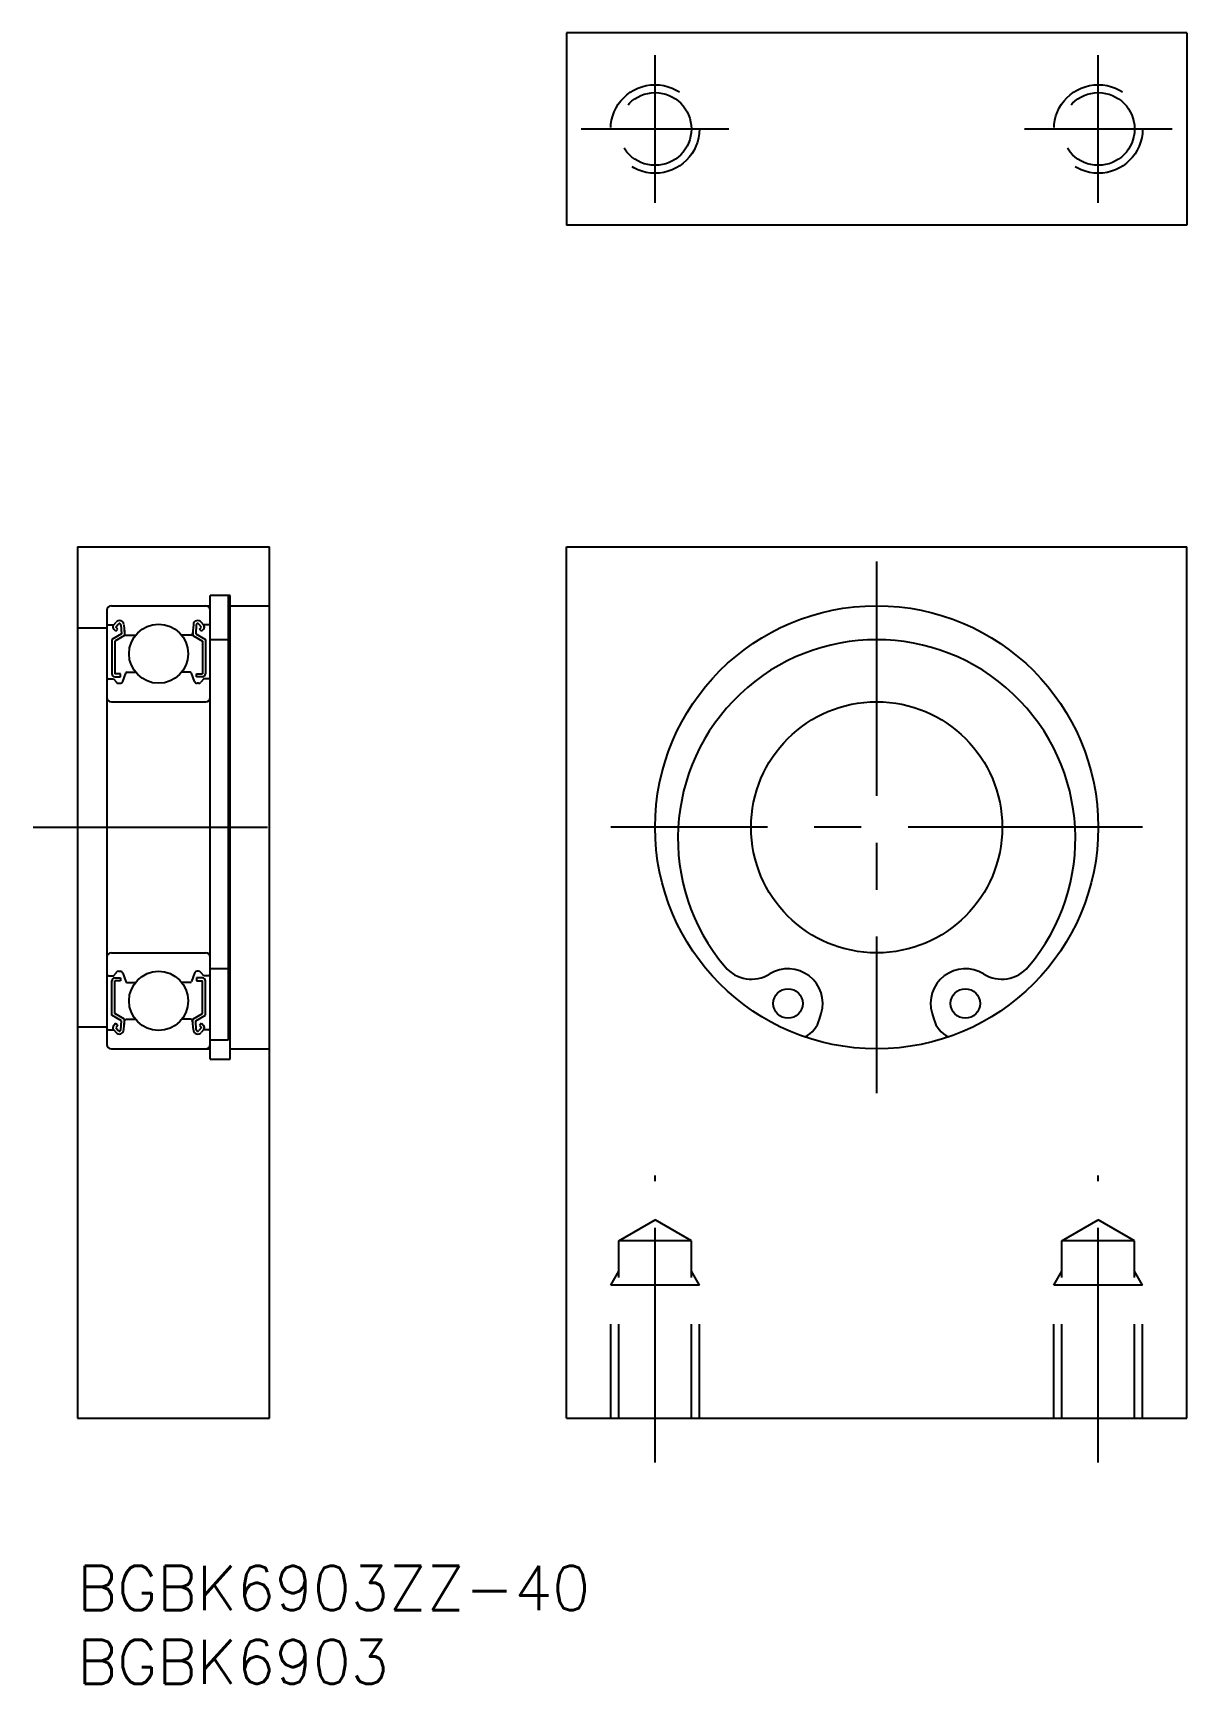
# Model space of a CAD drawing. Extents: x -3 to 75, y -8 to 104.
import ezdxf

# ---------------------------------------------------------------- set-up
doc = ezdxf.new("R2010")
doc.units = 0
doc.header["$LTSCALE"] = 0.5
doc.linetypes.add('CENTER', pattern=[50.8, 31.75, -6.35, 6.35, -6.35])
doc.linetypes.add('DASHED', pattern=[19.05, 12.7, -6.35])
for name, color, linetype in [('MSM_CENTER', 1, 'CENTER'), ('MSM_CONTINUOUS', 7, 'CONTINUOUS'), ('MSM_DASHED', 4, 'DASHED'), ('MSM_PART_NUMBER', 7, 'CONTINUOUS')]:
    doc.layers.add(name, color=color, linetype=linetype)
doc.styles.get("Standard").update_dxf_attribs({"font": 'txt.shx', "height": 3, "bigfont": 'bigfont.shx'})

# ---------------------------------------------------------------- blocks, each defined once
blk = doc.blocks.new('*U4')
at = {"layer": 'MSM_PART_NUMBER'}
blk.add_text('BGBK6903ZZ-40', height=3, dxfattribs=at).set_placement((0, -3))
blk = doc.blocks.new('*U5')
at = {"layer": 'MSM_PART_NUMBER'}
blk.add_text('BGBK6903', height=3, dxfattribs=at).set_placement((0, -8))

msp = doc.modelspace()

# ---------------------------------------------------------------- linework, layer by layer
at = {"layer": 'MSM_CENTER'}
for p, q in [((39.1, 92.28), (39.1, 102.28)), ((69.1, 92.28), (69.1, 102.28)), ((34.1, 97.28), (44.1, 97.28)), ((64.1, 97.28), (74.1, 97.28)), ((54.1, 68), (54.1, 32)), ((-3, 50), (16, 50)), ((72.1, 50), (36.1, 50)), ((39.1, 7), (39.1, 26.42)), ((69.1, 7), (69.1, 26.42))]:
    msp.add_line(p, q, dxfattribs=at)
at = {"layer": 'MSM_CONTINUOUS'}
for p, q in [((33.1, 103.78), (33.1, 90.78)), ((75.1, 103.78), (33.1, 103.78)), ((75.1, 103.78), (75.1, 90.78)), ((75.1, 90.78), (33.1, 90.78)), ((0, 69), (0, 10)), ((0, 69), (13, 69)), ((13, 10), (13, 69)), ((33.1, 10), (33.1, 69)), ((33.1, 69), (75.1, 69)), ((75.1, 10), (75.1, 69)), ((2.3, 65), (9, 65)), ((9, 34.3), (9, 65.7)), ((10.35, 65.7, -1.3), (9, 65.7, -1.3)), ((10.2, 65.7), (10.2, 35.58)), ((10.35, 34.3, -0.1), (10.35, 65.7, -0.1)), ((10.35, 65, -1.3), (13, 65, -1.3)), ((2, 64.7), (2, 35.3)), ((2.45, 63.69), (2.62, 63.89)), ((2.6, 63.56), (2.77, 63.76)), ((3.15, 63.72), (3.2, 63.09)), ((7.85, 63.72), (7.8, 63.09)), ((8.4, 63.56), (8.23, 63.76)), ((8.55, 63.69), (8.38, 63.89)), ((0, 63.5), (2, 63.5)), ((2.1, 63.7), (2.46, 63.7)), ((2.98, 63.1), (2.33, 62.72)), ((2.33, 62.72), (2.33, 60.4)), ((2.6, 63.27), (2.46, 63.42)), ((3.18, 62.98), (2.53, 62.61)), ((2.53, 62.61), (2.53, 60.4)), ((2.74, 63.42), (2.6, 63.56)), ((2.6, 63.27), (2.74, 63.42)), ((2.95, 63.7), (2.98, 63.1)), ((3.18, 63.35), (3.18, 62.98)), ((3.3, 63), (3.94, 63)), ((7.7, 63), (7.06, 63)), ((7.82, 63.35), (7.82, 62.98)), ((7.82, 62.98), (8.47, 62.61)), ((8.05, 63.7), (8.02, 63.1)), ((8.02, 63.1), (8.67, 62.72)), ((8.26, 63.42), (8.4, 63.56)), ((8.4, 63.27), (8.26, 63.42)), ((8.4, 63.27), (8.54, 63.42)), ((8.47, 62.61), (8.47, 60.4)), ((8.9, 63.7), (8.54, 63.7)), ((8.67, 62.72), (8.67, 60.4)), ((10.2, 62.7, -1.3), (9, 62.7, -1.3)), ((2.93, 60.4), (2.53, 60.4)), ((2.93, 60.2), (2.93, 60.4)), ((3.08, 59.88), (3.28, 60.43)), ((3.37, 60.5), (3.94, 60.5)), ((7.63, 60.5), (7.06, 60.5)), ((7.92, 59.88), (7.72, 60.43)), ((8.07, 60.4), (8.47, 60.4)), ((8.07, 60.2), (8.07, 60.4)), ((2.1, 60.05), (2.45, 60.05)), ((2.45, 60.05), (2.64, 59.82)), ((2.53, 60.2), (2.93, 60.2)), ((2.79, 59.75), (2.89, 59.75)), ((8.47, 60.2), (8.07, 60.2)), ((8.21, 59.75), (8.11, 59.75)), ((8.55, 60.05), (8.36, 59.82)), ((8.9, 60.05), (8.55, 60.05)), ((2.3, 58.5), (8.7, 58.5)), ((2.3, 41.5), (8.7, 41.5)), ((2.79, 40.25), (2.89, 40.25)), ((8.21, 40.25), (8.11, 40.25)), ((10.2, 40.42, -1.3), (9, 40.42, -1.3)), ((2.1, 39.95), (2.45, 39.95)), ((2.33, 37.28), (2.33, 39.6)), ((2.45, 39.95), (2.64, 40.18)), ((2.53, 39.8), (2.93, 39.8)), ((2.53, 37.39), (2.53, 39.6)), ((2.93, 39.6), (2.53, 39.6)), ((2.93, 39.8), (2.93, 39.6)), ((3.08, 40.12), (3.28, 39.57)), ((3.37, 39.5), (3.94, 39.5)), ((7.63, 39.5), (7.06, 39.5)), ((7.92, 40.12), (7.72, 39.57)), ((8.47, 39.8), (8.07, 39.8)), ((8.07, 39.8), (8.07, 39.6)), ((8.07, 39.6), (8.47, 39.6)), ((8.55, 39.95), (8.36, 40.18)), ((8.47, 37.39), (8.47, 39.6)), ((8.9, 39.95), (8.55, 39.95)), ((8.67, 37.28), (8.67, 39.6)), ((2.98, 36.9), (2.33, 37.28)), ((3.18, 37.02), (2.53, 37.39)), ((2.95, 36.3), (2.98, 36.9)), ((3.15, 36.28), (3.2, 36.91)), ((3.18, 36.65), (3.18, 37.02)), ((3.3, 37), (3.94, 37)), ((7.7, 37), (7.06, 37)), ((7.85, 36.28), (7.8, 36.91)), ((7.82, 37.02), (8.47, 37.39)), ((7.82, 36.65), (7.82, 37.02)), ((8.02, 36.9), (8.67, 37.28)), ((8.05, 36.3), (8.02, 36.9)), ((50.24, 37.01), (50.35, 37.4)), ((57.85, 37.4), (57.97, 37.01)), ((0, 36.5), (2, 36.5)), ((2.1, 36.3), (2.46, 36.3)), ((2.45, 36.31), (2.62, 36.11)), ((2.6, 36.73), (2.46, 36.58)), ((2.6, 36.73), (2.74, 36.58)), ((2.74, 36.58), (2.6, 36.44)), ((2.6, 36.44), (2.77, 36.24)), ((8.4, 36.44), (8.23, 36.24)), ((8.4, 36.73), (8.26, 36.58)), ((8.26, 36.58), (8.4, 36.44)), ((8.55, 36.31), (8.38, 36.11)), ((8.4, 36.73), (8.54, 36.58)), ((8.9, 36.3), (8.54, 36.3)), ((2.3, 35), (9, 35)), ((10.2, 35.58, -1.3), (9, 35.58, -1.3)), ((10.35, 35, -1.3), (13, 35, -1.3)), ((9, 34.3, -1.3), (10.35, 34.3, -1.3)), ((0, 10), (13, 10)), ((33.1, 10), (75.1, 10))]:
    msp.add_line(p, q, dxfattribs=at)
for centre, radius in [((54.1, 50), 15), ((5.5, 61.75), 2), ((54.1, 50), 8.5), ((5.5, 38.25), 2), ((48.1, 38.07), 1), ((60.1, 38.07), 1)]:
    msp.add_circle(centre, radius, dxfattribs=at)
for centre, radius, start, end in [((2.3, 64.7), 0.3, 90, 180), ((8.7, 64.7), 0.3, 0, 90), ((2.1, 63.8), 0.1, 180, 270), ((2.85, 63.7), 0.3, 4.9347, 140.1381), ((2.85, 63.7), 0.1, 3.1016, 139.9513), ((8.15, 63.7), 0.3, 39.8619, 175.0653), ((8.15, 63.7), 0.1, 40.0487, 176.8984), ((8.9, 63.8), 0.1, 270, 0), ((2.6, 63.56), 0.2, 140.138, 225.0003), ((3.3, 63.1), 0.1, 184.9347, 269.9991), ((7.7, 63.1), 0.1, 270.0009, 355.0653), ((8.4, 63.56), 0.2, 314.9997, 39.862), ((54.1, 49.25), 13.45, 319.7222, 220.2778), ((2.53, 60.4), 0.2, 180, 270), ((3.37, 60.4), 0.1, 89.9999, 159.9917), ((7.63, 60.4), 0.1, 20.0083, 90.0001), ((8.47, 60.4), 0.2, 270, 0), ((2.1, 59.95), 0.1, 90, 180), ((2.79, 59.95), 0.2, 219.977, 270.0002), ((2.89, 59.95), 0.2, 270, 339.9912), ((8.11, 59.95), 0.2, 200.0088, 270), ((8.21, 59.95), 0.2, 269.9998, 320.023), ((8.9, 59.95), 0.1, 0, 90), ((2.3, 58.8), 0.3, 180, 270), ((8.7, 58.8), 0.3, 270, 0), ((2.3, 41.2), 0.3, 90, 180), ((8.7, 41.2), 0.3, 0, 90), ((2.79, 40.05), 0.2, 89.9998, 140.023), ((2.89, 40.05), 0.2, 20.0088, 90), ((8.11, 40.05), 0.2, 90, 159.9912), ((8.21, 40.05), 0.2, 39.977, 90.0002), ((45.63, 42.07), 2.35, 220.2778, 301.6812), ((48.1, 38.07), 2.35, 343.431, 121.6812), ((60.1, 38.07), 2.35, 58.3188, 196.569), ((62.57, 42.07), 2.35, 238.3188, 319.7222), ((2.1, 40.05), 0.1, 180, 270), ((2.53, 39.6), 0.2, 90, 180), ((3.37, 39.6), 0.1, 200.0083, 270.0001), ((7.63, 39.6), 0.1, 269.9999, 339.9917), ((8.47, 39.6), 0.2, 0, 90), ((8.9, 40.05), 0.1, 270, 0), ((3.3, 36.9), 0.1, 90.0009, 175.0653), ((7.7, 36.9), 0.1, 4.9347, 89.9991), ((48.32, 37.58), 2, 297.6026, 343.431), ((59.88, 37.58), 2, 196.569, 242.3974), ((2.1, 36.2), 0.1, 90, 180), ((2.6, 36.44), 0.2, 134.9997, 219.862), ((2.85, 36.3), 0.3, 219.8619, 355.0653), ((2.85, 36.3), 0.1, 220.0487, 356.8984), ((8.15, 36.3), 0.3, 184.9347, 320.1381), ((8.15, 36.3), 0.1, 183.1016, 319.9513), ((8.4, 36.44), 0.2, 320.138, 45.0003), ((8.9, 36.2), 0.1, 0, 90), ((2.3, 35.3), 0.3, 180, 270), ((8.7, 35.3), 0.3, 270, 0)]:
    msp.add_arc(centre, radius, start, end, dxfattribs=at)
at = {"layer": 'MSM_DASHED'}
for p, q in [((36.64, 22), (39.1, 23.42)), ((41.56, 22), (39.1, 23.42)), ((66.64, 22), (69.1, 23.42)), ((71.56, 22), (69.1, 23.42)), ((36.64, 10), (36.64, 22)), ((41.56, 22), (36.64, 22)), ((41.56, 10), (41.56, 22)), ((66.64, 10), (66.64, 22)), ((71.56, 22), (66.64, 22)), ((71.56, 10), (71.56, 22)), ((36.1, 19), (36.64, 19.94)), ((42.1, 19), (41.56, 19.94)), ((66.1, 19), (66.64, 19.94)), ((72.1, 19), (71.56, 19.94)), ((36.1, 10), (36.1, 19)), ((42.1, 19), (36.1, 19)), ((42.1, 10), (42.1, 19)), ((66.1, 10), (66.1, 19)), ((72.1, 19), (66.1, 19)), ((72.1, 10), (72.1, 19))]:
    msp.add_line(p, q, dxfattribs=at)
for centre, radius in [((39.1, 97.28), 3), ((39.1, 97.28), 2.46), ((69.1, 97.28), 3), ((69.1, 97.28), 2.46)]:
    msp.add_circle(centre, radius, dxfattribs=at)

# ---------------------------------------------------------------- block references
at = {"layer": 'MSM_CONTINUOUS'}
for name in ['*U4', '*U5']:
    msp.add_blockref(name, (0, 0), dxfattribs=at)

doc.saveas('drawing.dxf')
